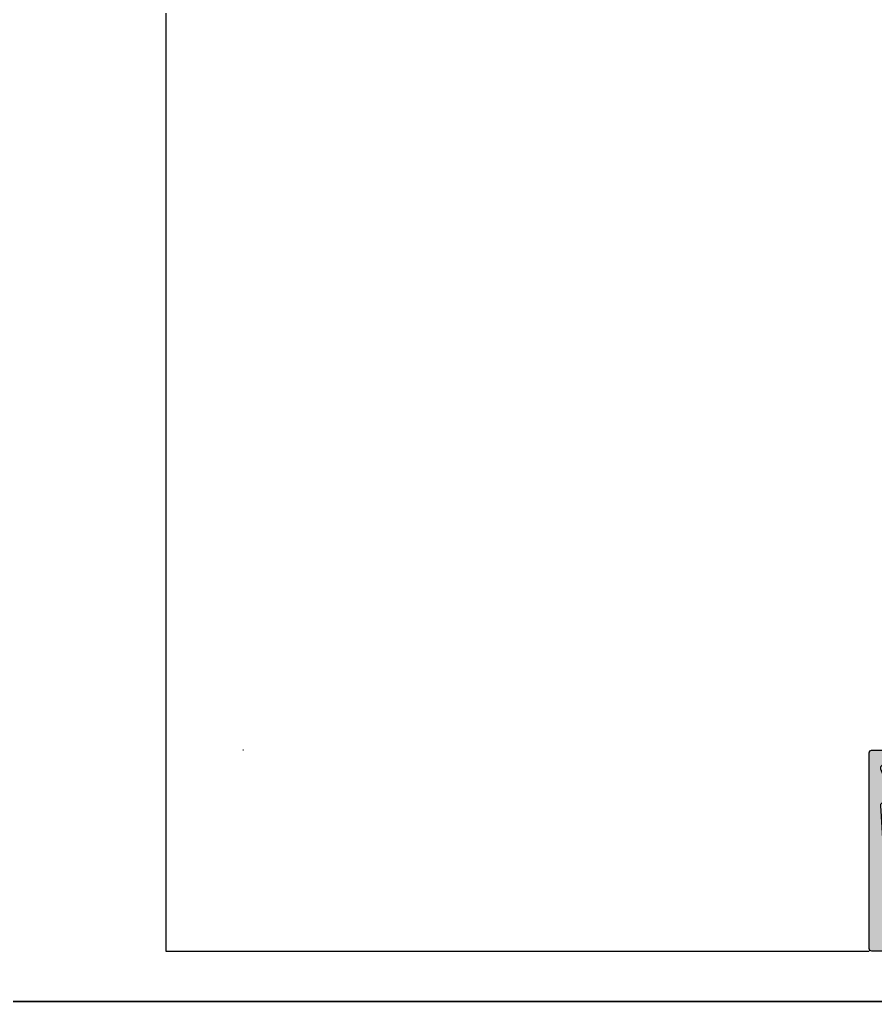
# Model space of a CAD drawing. Header units: millimetres. Extents: x 434053 to 1059003, y -2417481 to 936527.
# Drawn here: x 658632.2 to 658802.6, y -2244851.7 to -2244656.3 of the extents above; entities that cross this region are included whole.
import ezdxf

# ---------------------------------------------------------------- set-up
doc = ezdxf.new("R2010")
doc.units = ezdxf.units.MM
doc.header["$LTSCALE"] = 1000
doc.header["$MEASUREMENT"] = 0
doc.linetypes.add('CENTER', pattern=[2, 1.25, -0.25, 0.25, -0.25])
doc.linetypes.add('DOT2', pattern=[0.125, 0, -0.125])
for name, color, linetype in [('EXTRUSION-V', 141, 'Continuous'), ('EXTRUSION1', 4, 'Continuous'), ('GRID', 8, 'CENTER'), ('HZHZNEWPLOTLAYER#@$TT', 7, 'Continuous'), ('型材断面填充', 254, 'Continuous')]:
    doc.layers.add(name, color=color, linetype=linetype)

# ---------------------------------------------------------------- blocks, each defined once
blk = doc.blocks.new('20200525-BLGB01')
at = {"layer": '型材断面填充', "linetype": 'ByBlock'}
h = blk.add_hatch(color=256, dxfattribs=at)
edge = h.paths.add_edge_path()
edge.add_line((-13, 37.2), (-13, 34.8))
edge.add_arc((-13.3, 34.8), 0.3, 270, 360, ccw=False)
edge.add_line((-13.3, 34.5), (-14.26, 34.5))
edge.add_arc((-14.26, 34), 0.5, 90, 201.8014)
edge.add_line((-14.73, 33.81), (-13.02, 29.55))
edge.add_arc((-13.3, 29.44), 0.3, 0, 21.8014, ccw=False)
edge.add_line((-13, 29.44), (-13, 27.3))
edge.add_arc((-13.3, 27.3), 0.3, -90, 0, ccw=False)
edge.add_line((-13.3, 27), (-14.27, 27))
edge.add_arc((-14.27, 26.5), 0.5, 90, 183.6619)
edge.add_line((-14.77, 26.47), (-14, 14.5))
edge.add_line((-14, 14.5), (-14, 1.5))
edge.add_arc((-13, 1.5), 1, 180, 270)
edge.add_line((-13, 0.5), (-2, 0.5))
edge.add_line((-2, 0.5), (-2, 3))
edge.add_line((-2, 3), (-4.2, 3))
edge.add_arc((-4.2, 3.3), 0.3, 180, 270, ccw=False)
edge.add_line((-4.5, 3.3), (-4.5, 4.24))
edge.add_arc((-4.2, 4.24), 0.3, 97.1808, 180, ccw=False)
edge.add_line((-4.24, 4.53), (-0.56, 5))
edge.add_arc((-0.5, 4.5), 0.5, 0, 97.1808, ccw=False)
edge.add_line((0, 4.5), (0, 0))
edge.add_line((0, 0), (21, 0))
edge.add_line((21, 0), (21, 2.5))
edge.add_line((21, 2.5), (18.3, 2.5))
edge.add_arc((18.3, 2.8), 0.3, 180, 270, ccw=False)
edge.add_line((18, 2.8), (18, 3.73))
edge.add_arc((18.3, 3.73), 0.3, 96.3794, 180, ccw=False)
edge.add_line((18.27, 4.03), (22.44, 4.5))
edge.add_arc((22.5, 4), 0.5, 0, 96.3793, ccw=False)
edge.add_line((23, 4), (23, -1.5))
edge.add_arc((22, -1.5), 1, -90, 0, ccw=False)
edge.add_line((22, -2.5), (-16.5, -2.5))
edge.add_arc((-16.5, -2), 0.5, 180, 270, ccw=False)
edge.add_line((-17, -2), (-17, 37))
edge.add_arc((-16.5, 37), 0.5, 90, 180, ccw=False)
edge.add_line((-16.5, 37.5), (-13.3, 37.5))
edge.add_arc((-13.3, 37.2), 0.3, 0, 90, ccw=False)
at = {"color": 0, "linetype": 'ByBlock'}
blk.add_lwpolyline([(-13, 37.2), (-13, 34.8, -0.414214), (-13.3, 34.5), (-14.26, 34.5, 0.530598), (-14.73, 33.81), (-13.02, 29.55, -0.095415), (-13, 29.44), (-13, 27.3, -0.414214), (-13.3, 27), (-14.27, 27, 0.43306), (-14.77, 26.47), (-14, 14.5), (-14, 1.5, 0.414214), (-13, 0.5), (-2, 0.5), (-2, 3), (-4.2, 3, -0.414214), (-4.5, 3.3), (-4.5, 4.24, -0.377964), (-4.24, 4.53), (-0.56, 5, -0.451416), (0, 4.5), (0, 0), (21, 0), (21, 2.5), (18.3, 2.5, -0.414214), (18, 2.8), (18, 3.73, -0.381966), (18.27, 4.03), (22.44, 4.5, -0.447213), (23, 4), (23, -1.5, -0.414214), (22, -2.5), (-16.5, -2.5, -0.414214), (-17, -2), (-17, 37, -0.414214), (-16.5, 37.5), (-13.3, 37.5, -0.414214)], format="xyb", close=True, dxfattribs=at)
blk = doc.blocks.new('A$C4AEA3CD0')
at = {"layer": 'EXTRUSION-V', "elevation": 0}
blk.add_lwpolyline([(10270.7, 9546.13), (10270.7, 8747.96), (10410.7, 8747.96)], dxfattribs=at)
at = {"layer": 'GRID', "linetype": 'DOT2'}
blk.add_line((10411.2, 8787.96, 0), (10270.7, 8787.96, 0), dxfattribs=at)
at = {"layer": 'GRID'}
for p, q in [((0, 8737.96), (13349.88, 8737.96)), ((12729.83, 8737.96, 0), (9572.44, 8737.96, 0))]:
    blk.add_line(p, q, dxfattribs=at)
at = {"layer": 'EXTRUSION1'}
blk.add_blockref('20200525-BLGB01', (10427.7, 8750.46, 0), dxfattribs=at)

msp = doc.modelspace()

# ---------------------------------------------------------------- block references
at = {"layer": 'HZHZNEWPLOTLAYER#@$TT'}
msp.add_blockref('A$C4AEA3CD0', (648390.65, -2253589.64), dxfattribs=at)

doc.saveas('drawing.dxf')
